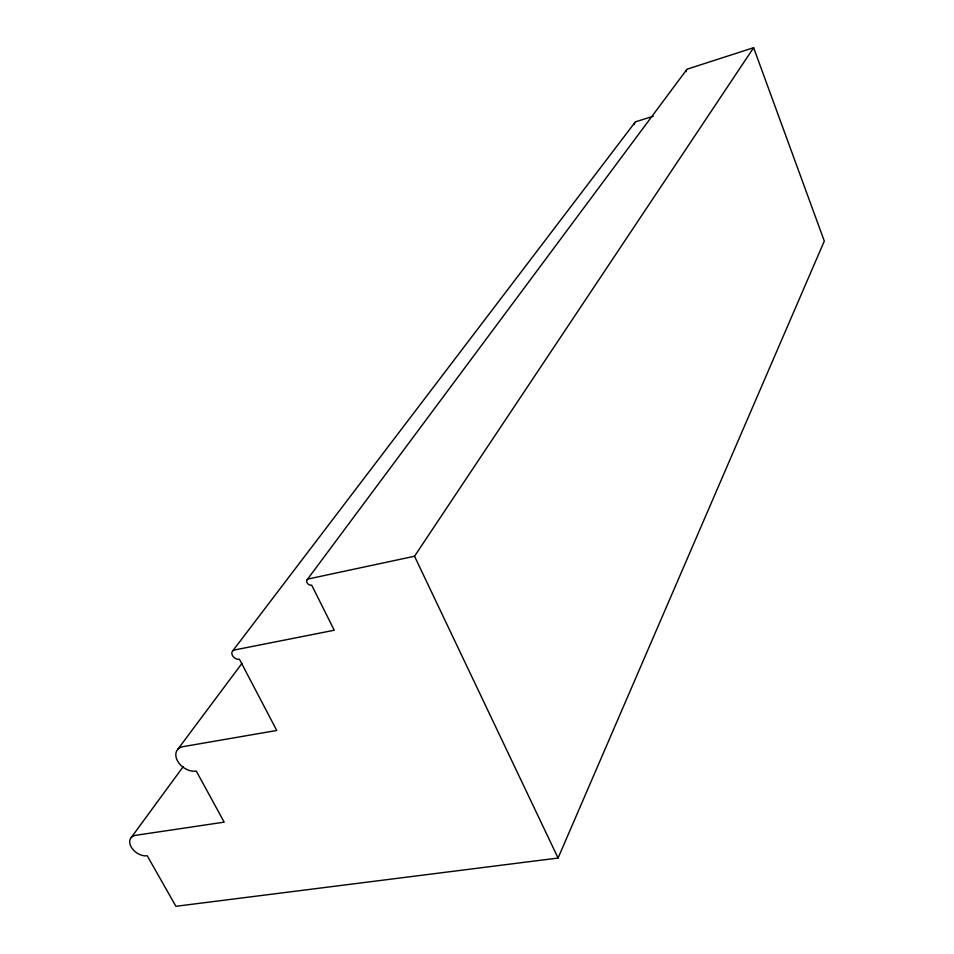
<?xml version="1.0" encoding="UTF-8"?>
<svg xmlns="http://www.w3.org/2000/svg" width="954" height="954" viewBox="0 0 954 954"><rect width="100%" height="100%" fill="white"/><g stroke="black" fill="none" stroke-linecap="round" stroke-linejoin="round"><path stroke-width="1.43" d="M753.624 47.7L414.525 556.242L308.559 578.899A3.756 2.85 35.9 0 0 307.021 582.679A3.756 2.85 35.9 0 0 311.684 585.148L334.234 630.236L234.577 649.96A5.676 4.138 36.2 0 0 232.43 655.505A5.676 4.138 36.2 0 0 239.442 659.25L276.755 730.466L182.953 746.66A15.252 10.637 35.5 0 0 177.504 760.922A15.252 10.637 35.5 0 0 196.297 771.082L224.178 822.145L135.623 835.322A13.022 8.705 35.1 0 0 131.223 847.033A13.022 8.705 35.1 0 0 147.238 855.786L175.906 906.3L558.078 858.04L824.304 241.076L753.624 47.7L687.607 69.022A2.147 2.027 39.5 0 0 686.391 71.633M131.294 837.457L183.216 766.634M307.212 579.65L686.725 69.606M177.778 749.355L241.899 663.447M232.609 651.033L634.959 122.434M653.263 116.245L636.282 121.575A3.291 3.041 39.2 0 0 634.291 124.688M414.525 556.242L558.078 858.04"/></g></svg>
